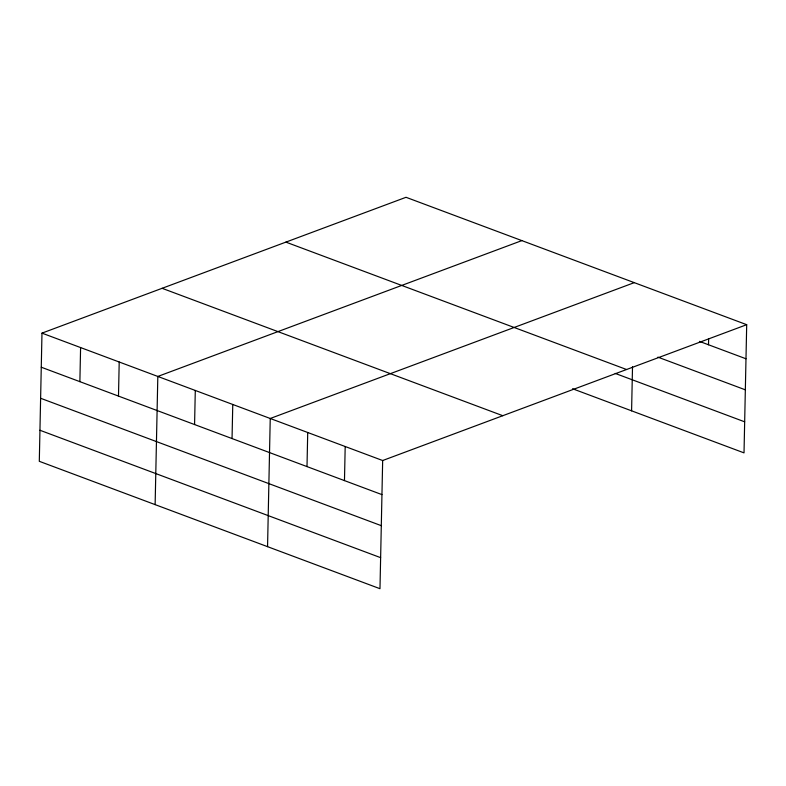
<?xml version="1.0" encoding="UTF-8"?>
<svg xmlns="http://www.w3.org/2000/svg" width="786" height="786" viewBox="0 0 786 786"><rect width="100%" height="100%" fill="white"/><g stroke="black" fill="none" stroke-linecap="round" stroke-linejoin="round"><path stroke-width="1.18" d="M746.7 324.687L406.018 197.296L41.982 333.126L39.3 461.313L379.982 588.704L382.664 460.527L746.7 324.687L744.018 452.874L572.542 388.746M79.877 381.662L80.594 347.569M118.489 396.095L119.207 362.002M155.127 504.622L157.819 376.445L521.855 240.604M194.574 424.548L195.292 390.455M232.047 438.568L232.764 404.476M267.554 546.663L270.237 418.486L634.273 282.646M307.002 466.589L307.719 432.497M344.474 480.61L345.192 446.517M631.59 410.832L632.514 366.748M708.51 344.769L708.638 338.678M699.422 341.37L745.983 358.78M657.892 357.129L745.334 389.827M285.888 242.117L626.57 369.518M615.202 373.409L744.666 421.817M162.113 288.305L502.794 415.706M41.982 333.126L382.664 460.527M41.275 367.219L381.947 494.62M40.617 398.266L381.298 525.667M39.948 430.256L380.63 557.657"/></g></svg>
